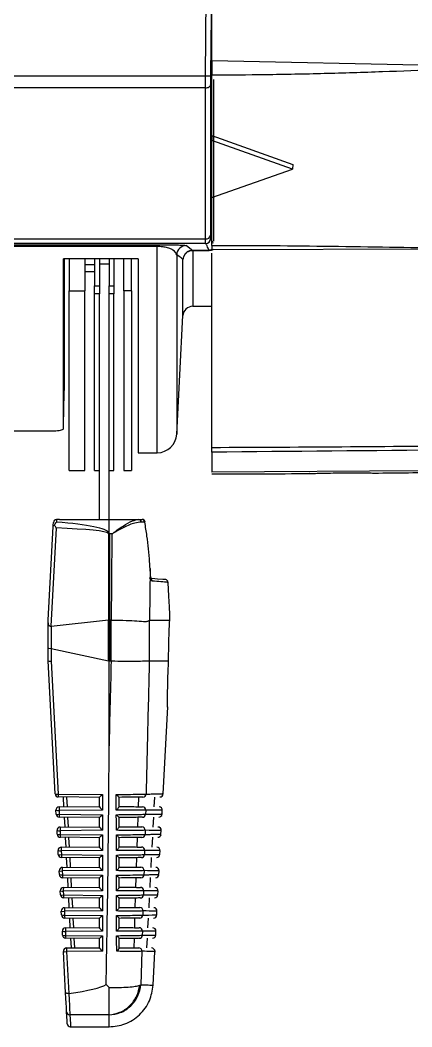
# Model space of a CAD drawing. Extents: x 7 to 135, y 1 to 99.
# Drawn here: x 98.014 to 99.218, y 40.165 to 43.26 of the extents above; entities that cross this region are included whole.
import ezdxf

# ---------------------------------------------------------------- set-up
doc = ezdxf.new("R2010")
doc.units = 0
doc.header["$MEASUREMENT"] = 0
doc.layers.add('OBJECT', color=7, linetype='CONTINUOUS')

msp = doc.modelspace()

# ---------------------------------------------------------------- linework, layer by layer
at = {"layer": 'OBJECT'}
for p, q in [((98.5839, 43.0888), (98.5942, 44.3036)), ((98.6031, 43.1351), (98.6031, 43.3028)), ((99.4831, 43.1157), (98.6031, 43.1351)), ((97.2391, 43.0888), (98.5839, 43.0888)), ((98.6031, 42.9047), (98.6031, 43.0906)), ((98.5838, 43.0515), (97.2388, 43.0515)), ((98.5838, 42.5871), (98.5838, 43.0515)), ((98.5988, 43.0609), (98.5988, 42.5985)), ((98.6087, 42.5805), (98.6087, 43.0768)), ((98.6031, 42.9047), (98.852, 42.8156)), ((98.6031, 42.9047), (98.6031, 42.8901)), ((98.8509, 42.8014), (98.6031, 42.8901)), ((98.6031, 42.7149), (98.6031, 42.8901)), ((98.6031, 42.7149), (98.8509, 42.8014)), ((98.852, 42.8156), (98.8509, 42.8014)), ((98.6031, 42.5674), (98.6031, 42.7144)), ((97.2388, 42.5871), (98.5838, 42.5871)), ((98.5839, 42.5733), (97.2391, 42.5733)), ((97.2451, 42.5695), (98.435, 42.5695)), ((98.435, 42.5638), (97.2567, 42.5638)), ((98.435, 42.5695), (98.435, 42.5638)), ((98.435, 41.93), (98.435, 42.5638)), ((98.5249, 42.5668), (98.544, 42.5521)), ((98.6031, 42.5545), (99.4831, 42.5571)), ((98.3763, 42.5257), (98.1471, 42.5257)), ((98.1471, 42.0043), (98.1471, 42.5257)), ((98.1489, 42.5257), (98.1489, 42.1222)), ((98.1642, 42.5257), (98.1642, 42.4272)), ((98.2122, 42.5257), (98.2122, 42.4272)), ((98.2422, 42.5257), (98.2422, 42.4435)), ((98.2571, 42.5257), (98.2571, 42.4435)), ((98.2871, 42.5257), (98.2871, 42.4435)), ((98.302, 42.5257), (98.302, 42.4435)), ((98.332, 42.4272), (98.332, 42.5257)), ((98.356, 42.4272), (98.356, 42.5257)), ((98.3763, 42.5257), (98.3763, 41.93)), ((98.4949, 42.5381), (98.4949, 41.9869)), ((98.514, 42.3516), (98.514, 42.5237)), ((98.544, 42.5521), (98.5942, 42.5521)), ((98.544, 42.5521), (98.544, 42.5521)), ((98.544, 42.5521), (98.544, 42.5513)), ((98.544, 42.5513), (98.544, 42.5513)), ((98.5942, 42.5513), (98.544, 42.5513)), ((98.544, 42.5513), (98.544, 42.38)), ((98.5942, 42.5521), (98.5942, 42.5513)), ((98.6031, 41.9463), (98.6031, 42.5433)), ((98.2122, 42.5081), (98.2422, 42.5081)), ((98.2571, 42.511), (98.2871, 42.511)), ((98.2122, 42.4872), (98.2422, 42.4872)), ((98.2422, 42.4435), (98.2571, 42.4435)), ((98.2422, 42.4183), (98.2422, 42.4435)), ((98.2571, 42.4435), (98.2571, 42.4183)), ((98.2871, 42.4435), (98.302, 42.4435)), ((98.2871, 42.4183), (98.2871, 42.4435)), ((98.302, 42.4435), (98.302, 42.4183)), ((98.1642, 42.4272), (98.2122, 42.4272)), ((98.1642, 41.875), (98.1642, 42.4272)), ((98.2122, 41.875), (98.2122, 42.4272)), ((98.2571, 42.4183), (98.2422, 42.4183)), ((98.2422, 41.875), (98.2422, 42.4183)), ((98.2571, 41.9065), (98.2571, 42.4183)), ((98.302, 42.4183), (98.2871, 42.4183)), ((98.2871, 41.9065), (98.2871, 42.4183)), ((98.302, 41.875), (98.302, 42.4183)), ((98.356, 42.4272), (98.332, 42.4272)), ((98.332, 42.4272), (98.332, 41.875)), ((98.356, 42.4272), (98.356, 41.875)), ((98.544, 42.38), (98.6031, 42.38)), ((98.4949, 41.9869), (98.514, 42.3516)), ((98.1494, 42.1257), (98.1494, 42.1282)), ((98.1489, 42.1023), (98.1489, 42.1052)), ((97.988, 41.9969), (98.1119, 41.9969)), ((98.2571, 41.725), (98.2571, 41.9065)), ((98.2871, 41.725), (98.2871, 41.9065)), ((98.3763, 41.93), (98.435, 41.93)), ((98.6031, 41.9317), (98.6031, 41.8703)), ((98.1642, 41.875), (98.2122, 41.875)), ((98.2422, 41.875), (98.2571, 41.875)), ((98.2871, 41.875), (98.302, 41.875)), ((98.332, 41.875), (98.356, 41.875)), ((99.2498, 41.8743), (98.6031, 41.8703)), ((98.1348, 41.725), (98.1259, 41.7249)), ((98.1348, 41.725), (98.2871, 41.725)), ((98.2871, 41.725), (98.3788, 41.725)), ((98.2871, 41.6836), (98.2871, 41.725)), ((98.3788, 41.725), (98.3884, 41.725)), ((98.0996, 41.415), (98.1152, 41.7033)), ((98.1243, 41.6985), (98.1079, 41.3964)), ((98.3968, 41.7164), (98.3863, 41.7167)), ((98.2863, 41.4149), (98.2863, 41.6805)), ((98.2879, 41.6805), (98.2879, 41.415)), ((98.2963, 41.6805), (98.2879, 41.6805)), ((98.413, 41.5742), (98.4111, 41.415)), ((98.4139, 41.5561), (98.413, 41.5742)), ((98.413, 41.5742), (98.4132, 41.5742)), ((98.4142, 41.5561), (98.4132, 41.5742)), ((98.4142, 41.5561), (98.4142, 41.5561)), ((98.4683, 41.5314), (98.4683, 41.5313)), ((98.0996, 41.4067), (98.0996, 41.415)), ((98.2855, 41.4148), (98.1093, 41.3962)), ((98.2855, 41.2903), (98.2855, 41.4148)), ((98.2879, 41.415), (98.2863, 41.4149)), ((98.2938, 41.415), (98.2886, 41.415)), ((98.2886, 41.415), (98.2886, 41.29)), ((98.2938, 41.29), (98.2938, 41.415)), ((98.4111, 41.415), (98.4104, 41.4145)), ((98.4104, 41.4145), (98.4104, 41.29)), ((98.4111, 41.415), (98.4735, 41.415)), ((98.4736, 41.4328), (98.4736, 41.4328)), ((98.0996, 41.3292), (98.0996, 41.4067)), ((98.1093, 41.3962), (98.1093, 41.3285)), ((98.0996, 41.29), (98.0996, 41.3292)), ((98.109, 41.3286), (98.109, 41.289)), ((98.1093, 41.3285), (98.2855, 41.2903)), ((98.0996, 41.29), (98.0996, 41.29)), ((98.1212, 40.8812), (98.0996, 41.29)), ((98.109, 41.289), (98.1306, 40.8805)), ((98.2871, 41.0014), (98.2871, 41.2899)), ((98.2886, 41.29), (98.2938, 41.29)), ((98.4104, 41.29), (98.4105, 41.29)), ((98.4105, 41.29), (98.47, 41.29)), ((98.4531, 40.881), (98.4672, 41.1486)), ((98.1306, 40.8805), (98.2665, 40.8793)), ((98.2571, 40.8706), (98.1311, 40.8717)), ((98.1483, 40.8414), (98.1467, 40.8716)), ((98.1561, 40.8715), (98.1577, 40.8415)), ((98.2571, 40.8422), (98.2571, 40.8706)), ((98.2665, 40.8793), (98.2665, 40.8312)), ((98.3171, 40.8707), (98.3171, 40.8416)), ((98.3773, 40.8711), (98.3764, 40.8419)), ((98.4261, 40.8414), (98.4277, 40.8716)), ((98.1244, 40.8192), (98.1238, 40.8308)), ((98.2665, 40.8312), (98.1333, 40.8301)), ((98.1333, 40.8301), (98.1339, 40.8185)), ((98.1337, 40.8413), (98.2571, 40.8424)), ((98.3995, 40.8312), (98.3991, 40.8187)), ((98.4499, 40.819), (98.4505, 40.8307)), ((98.1339, 40.8185), (98.2665, 40.8173)), ((98.2571, 40.8086), (98.1343, 40.8097)), ((98.1516, 40.7795), (98.15, 40.8096)), ((98.1594, 40.8095), (98.161, 40.7795)), ((98.2571, 40.7802), (98.2571, 40.8086)), ((98.2665, 40.8173), (98.2665, 40.7692)), ((98.3171, 40.8087), (98.3171, 40.7796)), ((98.3754, 40.8091), (98.3745, 40.7799)), ((98.4228, 40.7794), (98.4244, 40.8096)), ((98.1277, 40.7571), (98.1271, 40.7688)), ((98.2665, 40.7692), (98.1366, 40.7681)), ((98.1366, 40.7681), (98.1372, 40.7564)), ((98.137, 40.7793), (98.2571, 40.7804)), ((98.3979, 40.7692), (98.3975, 40.7567)), ((98.4466, 40.757), (98.4472, 40.7687)), ((98.1372, 40.7564), (98.2665, 40.7553)), ((98.2571, 40.7466), (98.1376, 40.7477)), ((98.1548, 40.7175), (98.1532, 40.7475)), ((98.1627, 40.7474), (98.1643, 40.7176)), ((98.2571, 40.7182), (98.2571, 40.7466)), ((98.2665, 40.7553), (98.2665, 40.7072)), ((98.3171, 40.7468), (98.3171, 40.7175)), ((98.3734, 40.7471), (98.3725, 40.7179)), ((98.4196, 40.7173), (98.4212, 40.7477)), ((98.131, 40.6951), (98.1304, 40.7068)), ((98.2665, 40.7072), (98.1398, 40.7061)), ((98.1398, 40.7061), (98.1404, 40.6944)), ((98.1403, 40.7174), (98.2571, 40.7184)), ((98.3962, 40.7072), (98.3959, 40.6947)), ((98.4434, 40.695), (98.444, 40.7067)), ((98.1404, 40.6944), (98.2665, 40.6933)), ((98.2571, 40.6846), (98.1409, 40.6856)), ((98.1581, 40.6555), (98.1565, 40.6855)), ((98.166, 40.6854), (98.1675, 40.6556)), ((98.2571, 40.6562), (98.2571, 40.6846)), ((98.2665, 40.6933), (98.2665, 40.6452)), ((98.3171, 40.6848), (98.3171, 40.6554)), ((98.3715, 40.6851), (98.3706, 40.6559)), ((98.4163, 40.6553), (98.4179, 40.6857)), ((98.1343, 40.6331), (98.1336, 40.6449)), ((98.2665, 40.6452), (98.1431, 40.6442)), ((98.1431, 40.6442), (98.1437, 40.6324)), ((98.1435, 40.6554), (98.2571, 40.6564)), ((98.3946, 40.6453), (98.3943, 40.6327)), ((98.4401, 40.633), (98.4408, 40.6448)), ((98.1437, 40.6324), (98.2665, 40.6313)), ((98.2571, 40.6226), (98.1442, 40.6236)), ((98.1614, 40.5935), (98.1598, 40.6235)), ((98.1692, 40.6234), (98.1708, 40.5936)), ((98.2571, 40.5942), (98.2571, 40.6226)), ((98.2665, 40.6313), (98.2665, 40.5832)), ((98.3171, 40.6228), (98.3171, 40.5934)), ((98.3696, 40.6231), (98.3686, 40.5939)), ((98.4131, 40.5934), (98.4146, 40.6237)), ((98.1375, 40.5711), (98.1369, 40.5829)), ((98.2665, 40.5832), (98.1464, 40.5822)), ((98.1464, 40.5822), (98.147, 40.5704)), ((98.1468, 40.5934), (98.2571, 40.5944)), ((98.3929, 40.5833), (98.3926, 40.5707)), ((98.4369, 40.571), (98.4375, 40.5828)), ((98.147, 40.5704), (98.2665, 40.5693)), ((98.2571, 40.5606), (98.1474, 40.5616)), ((98.1646, 40.5316), (98.1631, 40.5614)), ((98.1725, 40.5614), (98.1741, 40.5316)), ((98.2571, 40.5322), (98.2571, 40.5606)), ((98.2665, 40.5693), (98.2665, 40.5212)), ((98.3171, 40.5608), (98.3171, 40.5313)), ((98.3676, 40.5611), (98.3667, 40.5319)), ((98.4098, 40.5314), (98.4114, 40.5616)), ((98.1408, 40.509), (98.1402, 40.5209)), ((98.2665, 40.5212), (98.1496, 40.5202)), ((98.1496, 40.5202), (98.1503, 40.5083)), ((98.1501, 40.5314), (98.2571, 40.5324)), ((98.3912, 40.5213), (98.3909, 40.5087)), ((98.4336, 40.509), (98.4343, 40.5209)), ((98.1503, 40.5083), (98.2665, 40.5073)), ((98.2571, 40.4986), (98.1507, 40.4996)), ((98.1679, 40.4696), (98.1663, 40.4994)), ((98.1758, 40.4993), (98.1773, 40.4697)), ((98.2571, 40.4702), (98.2571, 40.4986)), ((98.2665, 40.5073), (98.2665, 40.4592)), ((98.3171, 40.4989), (98.3171, 40.4692)), ((98.3656, 40.499), (98.3647, 40.47)), ((98.4066, 40.4696), (98.4081, 40.4994)), ((98.1441, 40.447), (98.1434, 40.4589)), ((98.2665, 40.4592), (98.1529, 40.4583)), ((98.1529, 40.4583), (98.1535, 40.4463)), ((98.1533, 40.4695), (98.2571, 40.4704)), ((98.3895, 40.4593), (98.3892, 40.4466)), ((98.4304, 40.447), (98.431, 40.4589)), ((98.1535, 40.4463), (98.2665, 40.4453)), ((98.2571, 40.4366), (98.154, 40.4375)), ((98.1712, 40.4076), (98.1696, 40.4374)), ((98.1791, 40.4373), (98.1806, 40.4077)), ((98.2571, 40.4082), (98.2571, 40.4366)), ((98.2665, 40.4453), (98.2665, 40.3972)), ((98.3171, 40.4369), (98.3171, 40.4072)), ((98.3637, 40.437), (98.3627, 40.408)), ((98.4033, 40.4076), (98.4049, 40.4374)), ((98.1534, 40.27), (98.1467, 40.397)), ((98.2665, 40.3972), (98.1562, 40.3963)), ((98.1562, 40.3963), (98.163, 40.2676)), ((98.1566, 40.4075), (98.2571, 40.4084)), ((98.3878, 40.3973), (98.3848, 40.2944)), ((98.4223, 40.293), (98.4278, 40.397)), ((98.2871, 40.2858), (98.278, 40.2949)), ((98.3815, 40.293), (98.3848, 40.2944)), ((98.163, 40.2676), (98.1633, 40.2676)), ((98.2871, 40.2021), (98.1665, 40.2021)), ((98.2871, 40.2016), (98.2871, 40.2021)), ((98.1685, 40.165), (98.2875, 40.165))]:
    msp.add_line(p, q, dxfattribs=at)
at = {"layer": 'OBJECT', "flags": 128}
for points in [[(98.5838, 43.0515), (98.5867, 43.0517), (98.5895, 43.0523), (98.592, 43.0531), (98.5943, 43.0543), (98.5962, 43.0557), (98.5976, 43.0573), (98.5984, 43.0591), (98.5988, 43.0609)], [(98.1471, 42.0043), (98.1484, 42.0743), (98.1489, 42.1023)], [(98.1259, 41.7249), (98.1258, 41.7236), (98.1257, 41.7208), (98.1255, 41.7166)], [(98.1152, 41.7033), (98.1155, 41.7095), (98.1158, 41.7137), (98.1159, 41.7155)], [(98.4104, 41.5451), (98.4361, 41.5428), (98.4524, 41.5414), (98.4591, 41.5408)], [(98.4139, 41.5561), (98.4142, 41.5561), (98.4142, 41.5561)], [(98.4736, 41.4328), (98.4723, 41.4561), (98.4706, 41.489), (98.4683, 41.5313)], [(98.1565, 40.2114), (98.1562, 40.2168), (98.1558, 40.2258), (98.1551, 40.2379), (98.1543, 40.2528), (98.1534, 40.27)], [(98.1633, 40.2676), (98.1643, 40.2484), (98.1651, 40.2318), (98.1657, 40.2182), (98.1662, 40.2082), (98.1665, 40.2021)], [(98.1585, 40.1745), (98.1585, 40.1745), (98.158, 40.1837), (98.1565, 40.2114)], [(98.1665, 40.2021), (98.168, 40.1743), (98.1685, 40.165)]]:
    msp.add_lwpolyline(points, dxfattribs=at)
at = {"layer": 'OBJECT'}
for centre, radius, start, end in [((98.59, 43.3105), 0.2219, 268.4318, 272.3055), ((98.5853, 42.6007), 0.0137, 263.7516, 350.4793), ((98.5839, 42.5883), 0.015, 270.0113, 359.2075), ((98.5249, 42.5368), 0.03, 90.04, 177.4769), ((98.535, 42.5513), 0.00898, 359.8956, 5.5226), ((98.544, 42.35), 0.03, 90, 177), ((98.435, 41.99), 0.06, 270, 357), ((98.6031, 92.525), 50.66, 270, 270.34018), ((98.6031, 92.525), 50.66, 270.56461, 270.80303), ((98.1259, 41.7149), 0.01, 90.809, 176.8941), ((98.1258, 41.7149), 0.00999, 89.9487, 176.8584), ((98.1257, 41.7243), 0.000667, 78.3164, 90.4988), ((98.3777, 41.7165), 0.00857, 1.3583, 82.7698), ((98.3884, 41.715), 0.01, 9.2546, 90), ((98.3878, 41.716), 0.00906, 2.816, 85.6378), ((98.399, 41.7056), 0.011, 93.6081, 101.5417), ((98.3752, 41.5908), 0.1279, 133.5338, 134.5168), ((98.2878, 41.5675), 0.113, 89.994, 90.7941), ((98.4093, 41.5352), 0.01, 2.5099, 44.0722), ((98.1273, 40.9006), 0.0204, 252.3828, 279.2809), ((98.1311, 40.8817), 0.01, 183.0226, 269.5), ((98.1715, 40.8781), 0.041, 176.6779, 189.0048), ((98.3909, 40.8811), 0.00987, 271.1352, 357.7374), ((98.4432, 40.8817), 0.01, 270.5, 353.0416), ((98.1338, 40.8313), 0.01, 90.5, 183.0226), ((98.13, 40.8502), 0.0204, 252.381, 279.2821), ((98.1877, 40.8336), 0.0545, 171.8645, 183.6787), ((98.3896, 40.8318), 0.0099, 356.37, 88.7922), ((98.4405, 40.8313), 0.01, 353.4435, 89.5), ((98.1306, 40.8386), 0.0204, 252.3855, 279.2746), ((98.1344, 40.8197), 0.01, 183.0226, 269.5), ((98.1748, 40.8161), 0.041, 176.6781, 189.0045), ((98.3893, 40.8191), 0.00987, 271.116, 357.7184), ((98.4399, 40.8197), 0.01, 270.5, 353.5539), ((98.1371, 40.7693), 0.01, 90.5, 183.0226), ((98.1333, 40.7882), 0.0204, 252.3845, 279.2792), ((98.191, 40.7716), 0.0545, 171.8643, 183.6788), ((98.388, 40.7699), 0.0099, 356.3871, 88.8167), ((98.4373, 40.7693), 0.01, 353.9939, 89.5), ((98.1339, 40.7766), 0.0204, 252.3828, 279.2809), ((98.1377, 40.7577), 0.01, 183.0226, 269.5), ((98.178, 40.7541), 0.041, 176.6779, 189.0048), ((98.3877, 40.7571), 0.00988, 271.0933, 357.6959), ((98.4367, 40.7577), 0.01, 270.5, 354.0669), ((98.1403, 40.7074), 0.01, 90.5, 183.0226), ((98.1365, 40.7263), 0.0204, 252.3828, 279.2809), ((98.1942, 40.7096), 0.0545, 171.8669, 183.6822), ((98.3864, 40.7079), 0.00991, 356.4125, 88.8312), ((98.434, 40.7074), 0.01, 354.4978, 89.5), ((98.1372, 40.7146), 0.0204, 252.3855, 279.2746), ((98.141, 40.6956), 0.01, 183.0226, 269.5), ((98.1813, 40.692), 0.041, 176.6781, 189.0045), ((98.386, 40.6951), 0.00988, 271.0798, 357.6713), ((98.4334, 40.6956), 0.01, 270.5, 354.5807), ((98.1436, 40.6454), 0.01, 90.5, 183.0226), ((98.1398, 40.6643), 0.0204, 252.3855, 279.2746), ((98.1975, 40.6477), 0.0545, 171.8668, 183.6823), ((98.3847, 40.6459), 0.00991, 356.4293, 88.854), ((98.4308, 40.6454), 0.01, 354.9828, 89.5), ((98.1404, 40.6525), 0.0204, 252.381, 279.2821), ((98.1442, 40.6336), 0.01, 183.0226, 269.5), ((98.1847, 40.63), 0.041, 176.6916, 188.9987), ((98.3844, 40.6331), 0.00988, 271.0581, 357.6514), ((98.4302, 40.6336), 0.01, 270.5, 355.0953), ((98.1469, 40.5834), 0.01, 90.5, 183.0226), ((98.1431, 40.6023), 0.0204, 252.382, 279.2812), ((98.2008, 40.5857), 0.0545, 171.8645, 183.6787), ((98.383, 40.5839), 0.00991, 356.4455, 88.8777), ((98.4275, 40.5834), 0.01, 355.4975, 89.5), ((98.1437, 40.5905), 0.0204, 252.3872, 279.2729), ((98.1475, 40.5716), 0.01, 183.0226, 269.5), ((98.1879, 40.568), 0.041, 176.6881, 189.0022), ((98.3827, 40.5711), 0.00989, 271.04, 357.6278), ((98.4269, 40.5716), 0.01, 270.5, 355.6107), ((98.1502, 40.5214), 0.01, 90.5, 183.0226), ((98.1464, 40.5404), 0.0204, 252.3845, 279.2792), ((98.2041, 40.5237), 0.0545, 171.8639, 183.6792), ((98.3813, 40.5219), 0.00991, 356.4651, 88.9012), ((98.4243, 40.5214), 0.01, 356.0214, 89.5), ((98.147, 40.5285), 0.0204, 252.3845, 279.2792), ((98.1508, 40.5096), 0.01, 183.0226, 269.5), ((98.1912, 40.506), 0.041, 176.6879, 189.0024), ((98.381, 40.5091), 0.00989, 271.0193, 357.6104), ((98.4237, 40.5096), 0.01, 270.5, 356.1269), ((98.1534, 40.4595), 0.01, 90.5, 183.0226), ((98.1496, 40.4784), 0.0204, 252.3828, 279.2774), ((98.2073, 40.4618), 0.0545, 171.8669, 183.6822), ((98.3796, 40.4599), 0.00992, 356.4837, 88.9204), ((98.421, 40.4595), 0.01, 356.5294, 89.5), ((98.1503, 40.4664), 0.0204, 252.3872, 279.2729), ((98.1541, 40.4475), 0.01, 183.0226, 269.5), ((98.1945, 40.4439), 0.041, 176.6909, 188.9917), ((98.3793, 40.4471), 0.0099, 271.0055, 357.5827), ((98.4204, 40.4475), 0.01, 270.5, 356.6441), ((98.1567, 40.3975), 0.01, 90.5, 183.0226), ((98.1529, 40.4164), 0.0204, 252.3855, 279.2746), ((98.2106, 40.3998), 0.0545, 171.8668, 183.6823), ((98.3779, 40.3979), 0.00992, 356.5035, 88.9371), ((98.4178, 40.3975), 0.01, 356.9496, 89.5), ((98.1664, 40.212), 0.00991, 183.4683, 270.5578), ((98.1685, 40.175), 0.01, 183.0226, 265.0653)]:
    msp.add_arc(centre, radius, start, end, dxfattribs=at)
for centre, major_axis, ratio, start_param, end_param in [((97.7168, 41.6728), (0.5695, 0.0078), 0.050872, 0.051969, 0.772633), ((97.7183, 41.665), (0.5695, 0.0157), 0.101686, 0.049862, 0.771527), ((97.7168, 41.6728), (0.5695, 0.0078), 0.050872, 6.28249, 6.335154), ((97.7183, 41.665), (0.5695, 0.0157), 0.101686, 6.280384, 6.333048), ((96.2246, 41.7728), (0, 7.8848), 0.262774, 4.666998, 4.700689), ((98.2886, 41.8632), (0.007, 0.4485), 0.267094, 3.174083, 3.1806), ((98.2886, 41.8628), (0, 0.4478), 0.267949, 3.135082, 3.141593), ((98.2938, 41.8628), (0, 0.4478), 0.267949, 3.141593, 3.145797), ((98.1096, 41.4336), (0.0006, 0.0374), 0.267094, 3.033482, 3.174083), ((98.1096, 41.3292), (0.01, 0), 0.061163, 3.141593, 4.660029), ((98.1096, 41.247), (-0.0005, 0.0816), 0.122438, 6.255809, 6.281989), ((98.1096, 41.2903), (0.01, 0.00026), 0.120424, 3.14477, 4.656852), ((98.2886, 40.312), (-0.0064, 0.9787), 0.122438, 6.24272, 6.255809), ((96.2246, 45.3083), (0, 19.0675), 0.111038, 4.484542, 4.500054), ((98.2886, 40.3127), (0, 0.9773), 0.122785, 0, 0.013091), ((98.2938, 40.3127), (0, 0.9773), 0.122785, 6.279845, 6.283185), ((98.2671, 40.8805), (0.00999, 0.00991), 0.035372, 3.176643, 4.624979), ((98.2671, 40.8325), (0.00996, -0.00988), 0.087934, 3.228543, 4.746979), ((98.2671, 40.8185), (0.00999, 0.00991), 0.035372, 3.176643, 4.624979), ((98.2671, 40.7705), (0.00996, -0.00988), 0.087934, 3.228543, 4.746979), ((98.2671, 40.7565), (0.00999, 0.00991), 0.035372, 3.176643, 4.624979), ((98.2671, 40.7085), (0.00996, -0.00988), 0.087934, 3.228543, 4.746979), ((98.2671, 40.6945), (0.00999, 0.00991), 0.035372, 3.176643, 4.624979), ((98.2671, 40.6465), (0.00996, -0.00988), 0.087934, 3.228543, 4.746979), ((98.2671, 40.6325), (0.00999, 0.00991), 0.035372, 3.176643, 4.624979), ((98.2671, 40.5845), (0.00996, -0.00988), 0.087934, 3.228543, 4.746979), ((98.2671, 40.5705), (0.00999, 0.00991), 0.035372, 3.176643, 4.624979), ((98.2671, 40.5225), (0.00996, -0.00988), 0.087934, 3.228543, 4.746979), ((98.2671, 40.5085), (0.00999, 0.00991), 0.035372, 3.176643, 4.624979), ((98.2671, 40.4605), (0.00996, -0.00988), 0.087934, 3.228543, 4.746979), ((98.2671, 40.4465), (0.00999, 0.00991), 0.035372, 3.176643, 4.624979), ((98.2671, 40.3985), (0.00996, -0.00988), 0.087934, 3.228543, 4.746979), ((95.9973, 40.3201), (2.2897, -0.0147), 0.052015, 5.95327, 6.194383)]:
    msp.add_ellipse(centre, major_axis=major_axis, ratio=ratio, start_param=start_param, end_param=end_param, dxfattribs=at)
for points, knots in [([(98.6087, 44.221), (98.6087, 44.211), (98.6084, 44.161), (98.607, 43.951), (98.6041, 43.5836), (98.6007, 43.2563), (98.5989, 43.0889)], [0, 0, 0, 0, 0.0264936, 0.1324678, 0.5563651, 1, 1, 1, 1]), ([(98.6031, 43.1351), (98.6031, 43.1283), (98.6031, 43.1148), (98.6031, 43.0997), (98.6031, 43.0925), (98.6031, 43.0906)], [0, 0, 0, 0, 0.425023, 0.8500463, 1, 1, 1, 1]), ([(99.4831, 43.1157), (99.4227, 43.1129), (99.3041, 43.1074), (99.1256, 43.1005), (98.9476, 43.095), (98.7729, 43.0913), (98.6581, 43.0908), (98.6031, 43.0906)], [0, 0, 0, 0, 0.206023, 0.404821, 0.608638, 0.812835, 1, 1, 1, 1]), ([(98.5838, 43.0515), (98.5838, 43.0572), (98.5838, 43.0684), (98.5839, 43.082), (98.5839, 43.0888)], [0, 0, 0, 0, 0.5004, 1, 1, 1, 1]), ([(98.5989, 43.0889), (98.5989, 43.0838), (98.5988, 43.0736), (98.5988, 43.0652), (98.5988, 43.0609)], [0, 0, 0, 0, 0.499602, 1, 1, 1, 1]), ([(98.5839, 42.5733), (98.5839, 42.574), (98.5838, 42.5755), (98.5838, 42.5832), (98.5838, 42.5871)], [0, 0, 0, 0, 0.500189, 1, 1, 1, 1]), ([(98.5988, 42.5985), (98.5988, 42.5955), (98.5988, 42.5897), (98.5989, 42.5886), (98.5989, 42.5881)], [0, 0, 0, 0, 0.499818, 1, 1, 1, 1]), ([(98.5989, 42.5881), (98.6005, 42.5856), (98.6033, 42.5809), (98.6053, 42.5762), (98.6061, 42.5741)], [0, 0, 0, 0, 0.549956, 1, 1, 1, 1]), ([(98.435, 42.5695), (98.4414, 42.5694), (98.4545, 42.5694), (98.4751, 42.5692), (98.4935, 42.5688), (98.5175, 42.568), (98.5217, 42.5673), (98.5249, 42.5668)], [0, 0, 0, 0, 0.098316, 0.202373, 0.365499, 0.527641, 1, 1, 1, 1]), ([(98.4949, 42.5381), (98.493, 42.5431), (98.4904, 42.5499), (98.4743, 42.5577), (98.4624, 42.5612), (98.4494, 42.5632), (98.4405, 42.5638), (98.4362, 42.5638), (98.435, 42.5638)], [0, 0, 0, 0, 0.508098, 0.673784, 0.829863, 0.920395, 0.978026, 1, 1, 1, 1]), ([(98.5942, 42.5521), (98.5925, 42.5566), (98.5897, 42.5637), (98.5855, 42.5708), (98.5839, 42.5733)], [0, 0, 0, 0, 0.638137, 1, 1, 1, 1]), ([(98.6078, 42.5549), (98.6066, 42.5542), (98.6047, 42.5531), (98.6007, 42.5519), (98.5972, 42.5513), (98.5949, 42.5513), (98.5942, 42.5513)], [0, 0, 0, 0, 0.3675417, 0.6254601, 0.8864141, 1, 1, 1, 1]), ([(98.6022, 42.5547), (98.6013, 42.5541), (98.6001, 42.5534), (98.5978, 42.5526), (98.5965, 42.5523), (98.5954, 42.5522), (98.5946, 42.5521), (98.5942, 42.5521)], [0, 0, 0, 0, 0.559517, 0.766034, 0.855121, 0.937338, 1, 1, 1, 1]), ([(98.6031, 42.5674), (98.6581, 42.5673), (98.7729, 42.567), (98.9476, 42.5652), (99.1256, 42.5628), (99.304, 42.5599), (99.4227, 42.558), (99.4831, 42.5571)], [0, 0, 0, 0, 0.187145, 0.391348, 0.595125, 0.793954, 1, 1, 1, 1]), ([(98.6031, 42.5674), (98.6031, 42.5637), (98.6031, 42.5563), (98.6031, 42.5536), (98.6031, 42.5543), (98.6031, 42.5545)], [0, 0, 0, 0, 0.425025, 0.850044, 1, 1, 1, 1]), ([(98.514, 42.5237), (98.5137, 42.524), (98.512, 42.5257), (98.5066, 42.5305), (98.4997, 42.535), (98.4949, 42.5381)], [0, 0, 0, 0, 0.07173, 0.358652, 1, 1, 1, 1]), ([(98.544, 42.5521), (98.5406, 42.5518), (98.5339, 42.5511), (98.5251, 42.546), (98.5182, 42.5386), (98.5149, 42.5307), (98.5142, 42.5256), (98.5141, 42.5238), (98.514, 42.5237)], [0, 0, 0, 0, 0.219606, 0.438652, 0.658454, 0.880489, 0.989997, 1, 1, 1, 1]), ([(98.544, 42.5513), (98.5407, 42.5509), (98.534, 42.5503), (98.5251, 42.5454), (98.5182, 42.5381), (98.5149, 42.5305), (98.5142, 42.5255), (98.5141, 42.5238), (98.514, 42.5237)], [0, 0, 0, 0, 0.219617, 0.438658, 0.658456, 0.880492, 0.99, 1, 1, 1, 1]), ([(98.6031, 41.9463), (98.8868, 41.9476), (99.452, 41.9503), (100.2964, 41.9723), (101.1439, 42.0075), (101.9976, 42.0575), (102.8493, 42.1223), (103.6808, 42.1987), (104.2238, 42.2598), (104.4901, 42.2898)], [0, 0, 0, 0, 0.144222, 0.287378, 0.429468, 0.575454, 0.722208, 0.863723, 1, 1, 1, 1]), ([(104.4918, 42.2754), (104.0029, 42.2221), (103.0249, 42.1157), (101.5529, 42.0113), (100.0787, 41.9438), (99.095, 41.9357), (98.6031, 41.9317)], [0, 0, 0, 0, 0.249972, 0.5, 0.749997, 1, 1, 1, 1]), ([(98.1489, 42.1052), (98.149, 42.1066), (98.149, 42.1094), (98.1491, 42.1168), (98.1492, 42.1244), (98.1492, 42.1264), (98.1491, 42.1225), (98.149, 42.1203), (98.149, 42.1219), (98.1489, 42.1222)], [0, 0, 0, 0, 0.15196, 0.316931, 0.481777, 0.52036, 0.65419, 0.917203, 1, 1, 1, 1]), ([(98.1119, 41.9969), (98.1158, 41.997), (98.1235, 41.9972), (98.1338, 41.9984), (98.1418, 42.0001), (98.1463, 42.0022), (98.1468, 42.0037), (98.1471, 42.0043)], [0, 0, 0, 0, 0.206919, 0.413744, 0.623503, 0.839015, 1, 1, 1, 1]), ([(98.6031, 41.9317), (98.6031, 41.9334), (98.6031, 41.9359), (98.6031, 41.9389), (98.6031, 41.941), (98.6031, 41.9428), (98.6031, 41.9442), (98.6031, 41.9457), (98.6031, 41.9461), (98.6031, 41.9463)], [0, 0, 0, 0, 0.226956, 0.339211, 0.45147, 0.56373, 0.675989, 0.788241, 1, 1, 1, 1]), ([(98.9039, 41.8659), (98.9036, 41.8659), (98.9022, 41.8659), (98.9115, 41.8662), (98.931, 41.8668), (98.9592, 41.8675), (98.9848, 41.8679), (99.0108, 41.8681), (99.037, 41.8682), (99.0672, 41.868), (99.0897, 41.8677), (99.1025, 41.8675), (99.1024, 41.8675), (99.1023, 41.8675)], [0, 0, 0, 0, 0.037087, 0.14439, 0.251717, 0.359101, 0.466505, 0.50027, 0.607605, 0.71494, 0.82229, 0.929663, 1, 1, 1, 1]), ([(98.2963, 41.6805), (98.2964, 41.6806), (98.2975, 41.6814), (98.3008, 41.684), (98.3119, 41.6925), (98.3324, 41.7068), (98.3577, 41.7217), (98.3724, 41.724), (98.3788, 41.725)], [0, 0, 0, 0, 0.003661, 0.034966, 0.112488, 0.381453, 0.732444, 1, 1, 1, 1]), ([(98.1152, 41.7033), (98.1152, 41.7033), (98.1152, 41.7036), (98.1155, 41.7046), (98.1165, 41.706), (98.1182, 41.7069), (98.1193, 41.7073), (98.1196, 41.7074)], [0, 0, 0, 0, 0.017166, 0.202272, 0.556596, 0.89838, 1, 1, 1, 1]), ([(98.1196, 41.7074), (98.1209, 41.7099), (98.1228, 41.7134), (98.1248, 41.7159), (98.1254, 41.7166), (98.1255, 41.7166)], [0, 0, 0, 0, 0.696356, 0.978808, 1, 1, 1, 1]), ([(98.1243, 41.6985), (98.1243, 41.6986), (98.1226, 41.7017), (98.1211, 41.7046), (98.1196, 41.7074)], [0, 0, 0, 0, 0.0199839, 1, 1, 1, 1]), ([(98.3863, 41.7167), (98.3799, 41.7161), (98.3635, 41.7146), (98.3334, 41.7014), (98.3094, 41.6883), (98.2975, 41.6812), (98.2965, 41.6806), (98.2963, 41.6805)], [0, 0, 0, 0, 0.244745, 0.626729, 0.96793, 0.996143, 1, 1, 1, 1]), ([(98.413, 41.5742), (98.4125, 41.5809), (98.4105, 41.6141), (98.4057, 41.6617), (98.3991, 41.7022), (98.3968, 41.7164)], [0, 0, 0, 0, 0.1396844, 0.6986638, 1, 1, 1, 1]), ([(98.4193, 41.5356), (98.4188, 41.5359), (98.4178, 41.5364), (98.4163, 41.5401), (98.415, 41.5455), (98.4142, 41.5512), (98.414, 41.5548), (98.4139, 41.5561)], [0, 0, 0, 0, 0.219063, 0.438017, 0.659215, 0.880002, 1, 1, 1, 1]), ([(98.4146, 41.5512), (98.4145, 41.5518), (98.4143, 41.5534), (98.4142, 41.5551), (98.4142, 41.5561)], [0, 0, 0, 0, 0.429117, 1, 1, 1, 1]), ([(98.4166, 41.5416), (98.4166, 41.5416), (98.4166, 41.5416), (98.4162, 41.5425), (98.4157, 41.5445), (98.415, 41.5475), (98.4147, 41.5501), (98.4146, 41.5512)], [0, 0, 0, 0, 0.0902301, 0.2517896, 0.4844008, 0.7783729, 1, 1, 1, 1]), ([(98.4683, 41.5313), (98.4681, 41.5314), (98.4676, 41.5314), (98.462, 41.5319), (98.4384, 41.5339), (98.4193, 41.5356)], [0, 0, 0, 0, 0.045653, 0.228293, 1, 1, 1, 1]), ([(98.4683, 41.5314), (98.4681, 41.5325), (98.4677, 41.5347), (98.4659, 41.5376), (98.4633, 41.5397), (98.4609, 41.5406), (98.4595, 41.5407), (98.4591, 41.5408)], [0, 0, 0, 0, 0.2359204, 0.4718303, 0.7077444, 0.9253979, 1, 1, 1, 1]), ([(98.2943, 41.415), (98.2995, 41.4151), (98.3181, 41.4153), (98.3491, 41.4144), (98.3812, 41.4129), (98.4017, 41.4098), (98.408, 41.4132), (98.4104, 41.4145)], [0, 0, 0, 0, 0.09751, 0.351329, 0.599304, 0.843153, 1, 1, 1, 1]), ([(98.47, 41.29), (98.4701, 41.306), (98.4703, 41.338), (98.4717, 41.3805), (98.4729, 41.4042), (98.4734, 41.4135), (98.4735, 41.4148)], [0, 0, 0, 0, 0.315568, 0.631102, 0.947588, 1, 1, 1, 1]), ([(98.4735, 41.415), (98.4735, 41.4217), (98.4736, 41.4302), (98.4736, 41.4324), (98.4736, 41.4328)], [0, 0, 0, 0, 0.791838, 1, 1, 1, 1]), ([(98.4735, 41.4148), (98.4735, 41.4148), (98.4735, 41.4149), (98.4735, 41.415), (98.4735, 41.415), (98.4735, 41.415), (98.4735, 41.415)], [0, 0, 0, 0, 0.159894, 0.36379, 0.750519, 1, 1, 1, 1]), ([(98.0996, 41.4067), (98.0996, 41.4052), (98.0996, 41.4026), (98.1008, 41.4001), (98.1029, 41.3985), (98.1055, 41.3974), (98.1072, 41.3967), (98.1079, 41.3964)], [0, 0, 0, 0, 0.281503, 0.477151, 0.672469, 0.878445, 1, 1, 1, 1]), ([(98.2942, 41.29), (98.3077, 41.2897), (98.3347, 41.2892), (98.3703, 41.2893), (98.3977, 41.2901), (98.4063, 41.29), (98.4104, 41.29)], [0, 0, 0, 0, 0.253585, 0.507165, 0.760847, 1, 1, 1, 1]), ([(98.4105, 41.29), (98.4086, 41.2107), (98.4055, 41.0743), (98.4021, 40.9378), (98.4007, 40.8807)], [0, 0, 0, 0, 0.58145, 1, 1, 1, 1]), ([(98.467, 41.1486), (98.467, 41.1481), (98.4671, 41.146), (98.4669, 41.1591), (98.4669, 41.1865), (98.4674, 41.2267), (98.4686, 41.2633), (98.4697, 41.2846), (98.47, 41.29)], [0, 0, 0, 0, 0.069411, 0.284852, 0.500141, 0.714749, 0.928344, 1, 1, 1, 1]), ([(98.278, 40.2949), (98.2781, 40.3006), (98.2786, 40.329), (98.2808, 40.4484), (98.2848, 40.6782), (98.2863, 40.8853), (98.2871, 41.0014)], [0, 0, 0, 0, 0.0241478, 0.1207388, 0.5071031, 1, 1, 1, 1]), ([(98.3092, 40.8793), (98.3118, 40.8793), (98.321, 40.8794), (98.3423, 40.8796), (98.37, 40.88), (98.3917, 40.8804), (98.3981, 40.8806), (98.4007, 40.8807)], [0, 0, 0, 0, 0.0597779, 0.2071596, 0.5014128, 0.7959362, 1, 1, 1, 1]), ([(98.3093, 40.8312), (98.3093, 40.8378), (98.3092, 40.8538), (98.3092, 40.8699), (98.3092, 40.8793)], [0, 0, 0, 0, 0.41256, 1, 1, 1, 1]), ([(98.3092, 40.8793), (98.3092, 40.8793), (98.3102, 40.8783), (98.3124, 40.8762), (98.315, 40.8735), (98.3167, 40.8714), (98.317, 40.8709), (98.3171, 40.8707)], [0, 0, 0, 0, 0.007747, 0.2507, 0.570355, 0.807215, 1, 1, 1, 1]), ([(98.391, 40.8713), (98.3872, 40.8712), (98.3794, 40.8712), (98.3532, 40.8709), (98.3294, 40.8707), (98.3171, 40.8706)], [0, 0, 0, 0, 0.324208, 0.648491, 1, 1, 1, 1]), ([(98.4007, 40.8807), (98.4021, 40.8808), (98.4092, 40.8808), (98.4352, 40.881), (98.4566, 40.8812), (98.4511, 40.8812), (98.4501, 40.8812)], [0, 0, 0, 0, 0.0413308, 0.2066789, 0.8696857, 1, 1, 1, 1]), ([(98.3171, 40.8416), (98.317, 40.8412), (98.3168, 40.8402), (98.3152, 40.8378), (98.3128, 40.8347), (98.3105, 40.8324), (98.3093, 40.8312), (98.3093, 40.8312)], [0, 0, 0, 0, 0.199296, 0.397083, 0.700903, 0.992013, 1, 1, 1, 1]), ([(98.3995, 40.8312), (98.3977, 40.8312), (98.3924, 40.831), (98.374, 40.8309), (98.3459, 40.831), (98.3229, 40.8311), (98.3119, 40.8312), (98.3093, 40.8312)], [0, 0, 0, 0, 0.148503, 0.448597, 0.748256, 0.940444, 1, 1, 1, 1]), ([(98.3171, 40.8424), (98.3283, 40.8423), (98.3509, 40.8421), (98.3774, 40.8418), (98.3856, 40.8418), (98.3898, 40.8417)], [0, 0, 0, 0, 0.324373, 0.648689, 1, 1, 1, 1]), ([(98.4478, 40.8308), (98.4472, 40.8308), (98.4459, 40.8308), (98.4161, 40.8311), (98.3995, 40.8312)], [0, 0, 0, 0, 0.4408035, 1, 1, 1, 1]), ([(98.3093, 40.8173), (98.3119, 40.8173), (98.321, 40.8174), (98.3422, 40.8176), (98.3695, 40.818), (98.3906, 40.8184), (98.3967, 40.8186), (98.3991, 40.8187)], [0, 0, 0, 0, 0.059496, 0.20846, 0.505892, 0.803609, 1, 1, 1, 1]), ([(98.3094, 40.7692), (98.3094, 40.7758), (98.3094, 40.7918), (98.3093, 40.8079), (98.3093, 40.8173)], [0, 0, 0, 0, 0.412529, 1, 1, 1, 1]), ([(98.3093, 40.8173), (98.3094, 40.8173), (98.3103, 40.8164), (98.3124, 40.8143), (98.3149, 40.8116), (98.3167, 40.8095), (98.317, 40.809), (98.3171, 40.8087)], [0, 0, 0, 0, 0.007807, 0.231075, 0.559197, 0.802816, 1, 1, 1, 1]), ([(98.3895, 40.8093), (98.3856, 40.8092), (98.3779, 40.8092), (98.3522, 40.8089), (98.3289, 40.8087), (98.3171, 40.8086)], [0, 0, 0, 0, 0.328089, 0.656255, 1, 1, 1, 1]), ([(98.3991, 40.8187), (98.4005, 40.8187), (98.4075, 40.8188), (98.433, 40.819), (98.4536, 40.8192), (98.4481, 40.8192), (98.4473, 40.8191)], [0, 0, 0, 0, 0.042041, 0.210232, 0.884641, 1, 1, 1, 1]), ([(98.3171, 40.7796), (98.317, 40.7791), (98.3167, 40.778), (98.3149, 40.7752), (98.3124, 40.7722), (98.3104, 40.7701), (98.3095, 40.7692), (98.3094, 40.7692)], [0, 0, 0, 0, 0.203483, 0.450064, 0.773107, 0.99192, 1, 1, 1, 1]), ([(98.3979, 40.7692), (98.3961, 40.7692), (98.3909, 40.769), (98.3726, 40.7689), (98.3449, 40.769), (98.3225, 40.7691), (98.312, 40.7692), (98.3094, 40.7692)], [0, 0, 0, 0, 0.150135, 0.453529, 0.756485, 0.940718, 1, 1, 1, 1]), ([(98.3171, 40.7804), (98.3283, 40.7803), (98.3506, 40.7801), (98.3764, 40.7799), (98.3842, 40.7798), (98.3882, 40.7798)], [0, 0, 0, 0, 0.328435, 0.656814, 1, 1, 1, 1]), ([(98.445, 40.7688), (98.4443, 40.7688), (98.4427, 40.7688), (98.4139, 40.7691), (98.3979, 40.7692)], [0, 0, 0, 0, 0.444733, 1, 1, 1, 1]), ([(98.3095, 40.7553), (98.312, 40.7553), (98.321, 40.7554), (98.342, 40.7556), (98.3691, 40.756), (98.3894, 40.7564), (98.3953, 40.7566), (98.3975, 40.7567)], [0, 0, 0, 0, 0.05922, 0.20983, 0.510596, 0.811654, 1, 1, 1, 1]), ([(98.3096, 40.7072), (98.3096, 40.7138), (98.3095, 40.7298), (98.3095, 40.7459), (98.3095, 40.7553)], [0, 0, 0, 0, 0.412496, 1, 1, 1, 1]), ([(98.3095, 40.7553), (98.3095, 40.7553), (98.3103, 40.7545), (98.3124, 40.7525), (98.3149, 40.7498), (98.3167, 40.7476), (98.317, 40.747), (98.3171, 40.7468)], [0, 0, 0, 0, 0.007889, 0.210631, 0.547455, 0.798163, 1, 1, 1, 1]), ([(98.3879, 40.7472), (98.3841, 40.7472), (98.3765, 40.7471), (98.3511, 40.7469), (98.3284, 40.7467), (98.3171, 40.7466)], [0, 0, 0, 0, 0.332167, 0.664416, 1, 1, 1, 1]), ([(98.3975, 40.7567), (98.3989, 40.7567), (98.4058, 40.7568), (98.4308, 40.757), (98.4506, 40.7572), (98.4451, 40.7571), (98.4444, 40.7571)], [0, 0, 0, 0, 0.0427761, 0.2139071, 0.9001117, 1, 1, 1, 1]), ([(98.3171, 40.7175), (98.317, 40.717), (98.3167, 40.7159), (98.3149, 40.7131), (98.3124, 40.7101), (98.3104, 40.708), (98.3096, 40.7072), (98.3096, 40.7072)], [0, 0, 0, 0, 0.207482, 0.460448, 0.790813, 0.991875, 1, 1, 1, 1]), ([(98.3962, 40.7072), (98.3945, 40.7072), (98.3894, 40.7071), (98.3712, 40.7069), (98.3439, 40.707), (98.322, 40.7071), (98.3121, 40.7072), (98.3096, 40.7072)], [0, 0, 0, 0, 0.151845, 0.458695, 0.765105, 0.940995, 1, 1, 1, 1]), ([(98.3171, 40.7184), (98.3282, 40.7183), (98.3504, 40.7181), (98.3753, 40.7179), (98.3828, 40.7178), (98.3866, 40.7178)], [0, 0, 0, 0, 0.332713, 0.665366, 1, 1, 1, 1]), ([(98.4421, 40.7068), (98.4412, 40.7069), (98.4393, 40.7069), (98.4115, 40.7071), (98.3962, 40.7072)], [0, 0, 0, 0, 0.452954, 1, 1, 1, 1]), ([(98.3096, 40.6933), (98.3121, 40.6933), (98.321, 40.6934), (98.3419, 40.6936), (98.3687, 40.694), (98.3882, 40.6944), (98.3938, 40.6946), (98.3959, 40.6947)], [0, 0, 0, 0, 0.058946, 0.211288, 0.515534, 0.820094, 1, 1, 1, 1]), ([(98.3098, 40.6452), (98.3097, 40.6518), (98.3097, 40.6678), (98.3097, 40.6839), (98.3096, 40.6933)], [0, 0, 0, 0, 0.412462, 1, 1, 1, 1]), ([(98.3096, 40.6933), (98.3097, 40.6933), (98.3104, 40.6926), (98.3123, 40.6906), (98.3148, 40.688), (98.3167, 40.6857), (98.317, 40.6851), (98.3171, 40.6848)], [0, 0, 0, 0, 0.007961, 0.189285, 0.535066, 0.793252, 1, 1, 1, 1]), ([(98.3862, 40.6852), (98.3825, 40.6852), (98.3749, 40.6851), (98.35, 40.6849), (98.3279, 40.6847), (98.3171, 40.6846)], [0, 0, 0, 0, 0.336464, 0.673003, 1, 1, 1, 1]), ([(98.3959, 40.6947), (98.3973, 40.6947), (98.404, 40.6948), (98.4285, 40.695), (98.4475, 40.6952), (98.4421, 40.6951), (98.4416, 40.6951)], [0, 0, 0, 0, 0.043538, 0.217711, 0.916125, 1, 1, 1, 1]), ([(98.3171, 40.6554), (98.317, 40.6549), (98.3167, 40.6537), (98.3149, 40.6509), (98.3124, 40.6479), (98.3105, 40.6459), (98.3098, 40.6452), (98.3098, 40.6452)], [0, 0, 0, 0, 0.2117, 0.471315, 0.809149, 0.991774, 1, 1, 1, 1]), ([(98.3946, 40.6453), (98.3929, 40.6452), (98.3878, 40.6451), (98.3698, 40.645), (98.3429, 40.645), (98.3216, 40.6451), (98.3122, 40.6452), (98.3098, 40.6452)], [0, 0, 0, 0, 0.1536336, 0.4641077, 0.7741281, 0.9412649, 1, 1, 1, 1]), ([(98.3171, 40.6564), (98.3281, 40.6563), (98.3501, 40.6561), (98.3742, 40.6559), (98.3814, 40.6558), (98.3849, 40.6558)], [0, 0, 0, 0, 0.337219, 0.674379, 1, 1, 1, 1]), ([(98.4392, 40.6449), (98.4382, 40.6449), (98.4359, 40.6449), (98.409, 40.6451), (98.3946, 40.6453)], [0, 0, 0, 0, 0.4646582, 1, 1, 1, 1]), ([(98.3098, 40.6313), (98.3122, 40.6313), (98.3211, 40.6314), (98.3417, 40.6316), (98.3682, 40.632), (98.387, 40.6324), (98.3924, 40.6326), (98.3943, 40.6327)], [0, 0, 0, 0, 0.0586738, 0.2128218, 0.5207284, 0.8289546, 1, 1, 1, 1]), ([(98.3099, 40.5832), (98.3099, 40.5898), (98.3099, 40.6058), (98.3098, 40.6219), (98.3098, 40.6313)], [0, 0, 0, 0, 0.412428, 1, 1, 1, 1]), ([(98.3098, 40.6313), (98.3098, 40.6313), (98.3104, 40.6307), (98.3123, 40.6288), (98.3148, 40.6262), (98.3167, 40.6238), (98.317, 40.6231), (98.3171, 40.6228)], [0, 0, 0, 0, 0.008027, 0.167033, 0.522004, 0.788056, 1, 1, 1, 1]), ([(98.3846, 40.6232), (98.3809, 40.6232), (98.3734, 40.6231), (98.3489, 40.6229), (98.3274, 40.6227), (98.3171, 40.6226)], [0, 0, 0, 0, 0.340989, 0.682055, 1, 1, 1, 1]), ([(98.3943, 40.6327), (98.3956, 40.6327), (98.4023, 40.6328), (98.4263, 40.633), (98.4445, 40.6331), (98.4392, 40.6331), (98.4387, 40.6331)], [0, 0, 0, 0, 0.044324, 0.221651, 0.93271, 1, 1, 1, 1]), ([(98.3171, 40.5934), (98.317, 40.5928), (98.3167, 40.5916), (98.3149, 40.5887), (98.3124, 40.5858), (98.3106, 40.5839), (98.3099, 40.5832), (98.3099, 40.5832)], [0, 0, 0, 0, 0.21613, 0.482674, 0.828162, 0.99168, 1, 1, 1, 1]), ([(98.3929, 40.5833), (98.3913, 40.5832), (98.3862, 40.5831), (98.3683, 40.583), (98.3419, 40.583), (98.3212, 40.5831), (98.3123, 40.5832), (98.3099, 40.5832)], [0, 0, 0, 0, 0.15551, 0.469779, 0.783593, 0.941533, 1, 1, 1, 1]), ([(98.3171, 40.5944), (98.328, 40.5943), (98.3498, 40.5941), (98.3731, 40.5939), (98.3799, 40.5938), (98.3832, 40.5938)], [0, 0, 0, 0, 0.341977, 0.68389, 1, 1, 1, 1]), ([(98.4364, 40.5829), (98.4351, 40.5829), (98.4326, 40.5829), (98.4066, 40.5832), (98.3929, 40.5833)], [0, 0, 0, 0, 0.473184, 1, 1, 1, 1]), ([(98.3099, 40.5693), (98.3123, 40.5693), (98.3211, 40.5694), (98.3416, 40.5696), (98.3677, 40.57), (98.3858, 40.5704), (98.3909, 40.5706), (98.3926, 40.5707)], [0, 0, 0, 0, 0.058404, 0.21445, 0.526193, 0.838268, 1, 1, 1, 1]), ([(98.3101, 40.5212), (98.3101, 40.5278), (98.31, 40.5438), (98.31, 40.5599), (98.3099, 40.5693)], [0, 0, 0, 0, 0.4123924, 1, 1, 1, 1]), ([(98.3099, 40.5693), (98.31, 40.5693), (98.3105, 40.5687), (98.3123, 40.5669), (98.3148, 40.5643), (98.3167, 40.5619), (98.317, 40.5612), (98.3171, 40.5608)], [0, 0, 0, 0, 0.008109, 0.143862, 0.508259, 0.782553, 1, 1, 1, 1]), ([(98.3829, 40.5612), (98.3792, 40.5612), (98.3718, 40.5611), (98.3477, 40.5609), (98.3269, 40.5607), (98.3171, 40.5606)], [0, 0, 0, 0, 0.3457637, 0.6916083, 1, 1, 1, 1]), ([(98.3926, 40.5707), (98.3939, 40.5707), (98.4005, 40.5707), (98.424, 40.5709), (98.4415, 40.5711), (98.4362, 40.5711), (98.4358, 40.571)], [0, 0, 0, 0, 0.045141, 0.225735, 0.949898, 1, 1, 1, 1]), ([(98.3171, 40.5313), (98.317, 40.5307), (98.3167, 40.5295), (98.3148, 40.5265), (98.3124, 40.5236), (98.3107, 40.5218), (98.3101, 40.5212), (98.3101, 40.5212)], [0, 0, 0, 0, 0.220759, 0.494554, 0.847819, 0.991541, 1, 1, 1, 1]), ([(98.3912, 40.5213), (98.3896, 40.5212), (98.3846, 40.5211), (98.3668, 40.521), (98.3408, 40.521), (98.3207, 40.5211), (98.3124, 40.5212), (98.3101, 40.5212)], [0, 0, 0, 0, 0.15748, 0.475731, 0.79352, 0.941795, 1, 1, 1, 1]), ([(98.3171, 40.5324), (98.3279, 40.5323), (98.3495, 40.5321), (98.3719, 40.5319), (98.3785, 40.5318), (98.3815, 40.5318)], [0, 0, 0, 0, 0.347002, 0.693944, 1, 1, 1, 1]), ([(98.4335, 40.5209), (98.4322, 40.5209), (98.4293, 40.521), (98.4043, 40.5212), (98.3912, 40.5213)], [0, 0, 0, 0, 0.4793064, 1, 1, 1, 1]), ([(98.3101, 40.5073), (98.3124, 40.5073), (98.3211, 40.5074), (98.3414, 40.5076), (98.3672, 40.508), (98.3845, 40.5084), (98.3893, 40.5086), (98.3909, 40.5087)], [0, 0, 0, 0, 0.0581365, 0.2161779, 0.5319476, 0.8480671, 1, 1, 1, 1]), ([(98.3102, 40.4592), (98.3102, 40.4658), (98.3102, 40.4818), (98.3101, 40.4979), (98.3101, 40.5073)], [0, 0, 0, 0, 0.412352, 1, 1, 1, 1]), ([(98.3101, 40.5073), (98.3101, 40.5073), (98.3106, 40.5068), (98.3123, 40.5051), (98.3147, 40.5025), (98.3167, 40.5), (98.317, 40.4992), (98.3171, 40.4989)], [0, 0, 0, 0, 0.008196, 0.11971, 0.493722, 0.776729, 1, 1, 1, 1]), ([(98.3812, 40.4992), (98.3775, 40.4992), (98.3703, 40.4991), (98.3466, 40.4989), (98.3264, 40.4987), (98.3171, 40.4986)], [0, 0, 0, 0, 0.350808, 0.7017, 1, 1, 1, 1]), ([(98.3909, 40.5087), (98.3922, 40.5087), (98.3986, 40.5087), (98.4217, 40.5089), (98.4384, 40.5091), (98.4332, 40.509), (98.433, 40.509)], [0, 0, 0, 0, 0.045988, 0.229969, 0.967722, 1, 1, 1, 1]), ([(98.3171, 40.4692), (98.317, 40.4687), (98.3167, 40.4673), (98.3148, 40.4643), (98.3125, 40.4615), (98.3107, 40.4597), (98.3103, 40.4592), (98.3102, 40.4592)], [0, 0, 0, 0, 0.225642, 0.506975, 0.868225, 0.991459, 1, 1, 1, 1]), ([(98.3895, 40.4593), (98.3879, 40.4593), (98.383, 40.4591), (98.3652, 40.459), (98.3398, 40.459), (98.3203, 40.4591), (98.3125, 40.4592), (98.3102, 40.4592)], [0, 0, 0, 0, 0.159552, 0.481991, 0.803963, 0.942058, 1, 1, 1, 1]), ([(98.3171, 40.4704), (98.3278, 40.4703), (98.3492, 40.4701), (98.3707, 40.4699), (98.377, 40.4698), (98.3798, 40.4698)], [0, 0, 0, 0, 0.352326, 0.704579, 1, 1, 1, 1]), ([(98.4307, 40.4589), (98.4291, 40.459), (98.426, 40.459), (98.4018, 40.4592), (98.3895, 40.4593)], [0, 0, 0, 0, 0.491198, 1, 1, 1, 1]), ([(98.3103, 40.4453), (98.3125, 40.4453), (98.3211, 40.4454), (98.3412, 40.4456), (98.3666, 40.446), (98.3832, 40.4464), (98.3878, 40.4466), (98.3892, 40.4466)], [0, 0, 0, 0, 0.057875, 0.218013, 0.538017, 0.858388, 1, 1, 1, 1]), ([(98.3104, 40.3972), (98.3104, 40.4038), (98.3103, 40.4198), (98.3103, 40.4359), (98.3103, 40.4453)], [0, 0, 0, 0, 0.412313, 1, 1, 1, 1]), ([(98.3103, 40.4453), (98.3103, 40.4453), (98.3106, 40.4449), (98.3123, 40.4433), (98.3147, 40.4407), (98.3167, 40.4381), (98.317, 40.4373), (98.3171, 40.4369)], [0, 0, 0, 0, 0.008281, 0.094553, 0.478401, 0.770564, 1, 1, 1, 1]), ([(98.3794, 40.4372), (98.3758, 40.4371), (98.3686, 40.4371), (98.3454, 40.4369), (98.3258, 40.4367), (98.3171, 40.4366)], [0, 0, 0, 0, 0.356145, 0.712376, 1, 1, 1, 1]), ([(98.3892, 40.4466), (98.3904, 40.4467), (98.3968, 40.4467), (98.4193, 40.4469), (98.4354, 40.447), (98.4302, 40.447), (98.4301, 40.447)], [0, 0, 0, 0, 0.0468675, 0.2343639, 0.9862199, 1, 1, 1, 1]), ([(98.3171, 40.4072), (98.317, 40.4065), (98.3167, 40.4052), (98.3147, 40.402), (98.3124, 40.3993), (98.3108, 40.3976), (98.3104, 40.3972), (98.3104, 40.3972)], [0, 0, 0, 0, 0.236914, 0.528807, 0.900022, 0.991359, 1, 1, 1, 1]), ([(98.3878, 40.3973), (98.3862, 40.3973), (98.3813, 40.3971), (98.3637, 40.397), (98.3387, 40.3971), (98.3198, 40.3972), (98.3126, 40.3972), (98.3104, 40.3972)], [0, 0, 0, 0, 0.16173, 0.488575, 0.814946, 0.942319, 1, 1, 1, 1]), ([(98.3171, 40.4084), (98.3277, 40.4083), (98.3489, 40.4081), (98.3695, 40.4079), (98.3754, 40.4079), (98.3781, 40.4078)], [0, 0, 0, 0, 0.357962, 0.715856, 1, 1, 1, 1]), ([(98.4277, 40.397), (98.4277, 40.397), (98.4328, 40.3969), (98.4198, 40.397), (98.3985, 40.3972), (98.3878, 40.3973)], [0, 0, 0, 0, 0.001447, 0.498455, 1, 1, 1, 1]), ([(98.2871, 40.2016), (98.2988, 40.2032), (98.3231, 40.2065), (98.3549, 40.2279), (98.378, 40.2586), (98.3826, 40.2827), (98.3848, 40.2944)], [0, 0, 0, 0, 0.24117, 0.499998, 0.75883, 1, 1, 1, 1]), ([(98.3848, 40.2944), (98.3957, 40.2941), (98.4176, 40.2935), (98.4207, 40.2934), (98.4223, 40.2934)], [0, 0, 0, 0, 0.496375, 1, 1, 1, 1]), ([(98.163, 40.2676), (98.1619, 40.2676), (98.1597, 40.2676), (98.1568, 40.2679), (98.1546, 40.2686), (98.1536, 40.2693), (98.1534, 40.2698), (98.1534, 40.27), (98.1534, 40.27)], [0, 0, 0, 0, 0.219292, 0.438499, 0.659234, 0.883004, 0.985841, 1, 1, 1, 1]), ([(98.2871, 40.165), (98.3036, 40.1668), (98.3379, 40.1704), (98.3825, 40.1999), (98.4143, 40.2429), (98.4197, 40.277), (98.4223, 40.2934)], [0, 0, 0, 0, 0.240771, 0.499999, 0.759227, 1, 1, 1, 1]), ([(98.2871, 40.2858), (98.2978, 40.2858), (98.3191, 40.2858), (98.3468, 40.2873), (98.3691, 40.2896), (98.3774, 40.2919), (98.3815, 40.293)], [0, 0, 0, 0, 0.2499996, 0.4999992, 0.7500004, 1, 1, 1, 1]), ([(98.2871, 40.2021), (98.2982, 40.2038), (98.3212, 40.2074), (98.3516, 40.2285), (98.374, 40.2583), (98.379, 40.2817), (98.3815, 40.293)], [0, 0, 0, 0, 0.241561, 0.499999, 0.758439, 1, 1, 1, 1]), ([(98.2871, 40.2021), (98.2871, 40.2049), (98.2871, 40.2106), (98.2871, 40.2298), (98.2871, 40.2549), (98.2871, 40.2755), (98.2871, 40.2858)], [0, 0, 0, 0, 0.249998, 0.5, 0.749999, 1, 1, 1, 1]), ([(98.2871, 40.165), (98.2871, 40.1665), (98.2871, 40.1696), (98.2871, 40.1909), (98.2871, 40.2016)], [0, 0, 0, 0, 0.5, 1, 1, 1, 1])]:
    msp.add_open_spline(points, degree=3, knots=knots, dxfattribs=at)

doc.saveas('drawing.dxf')
